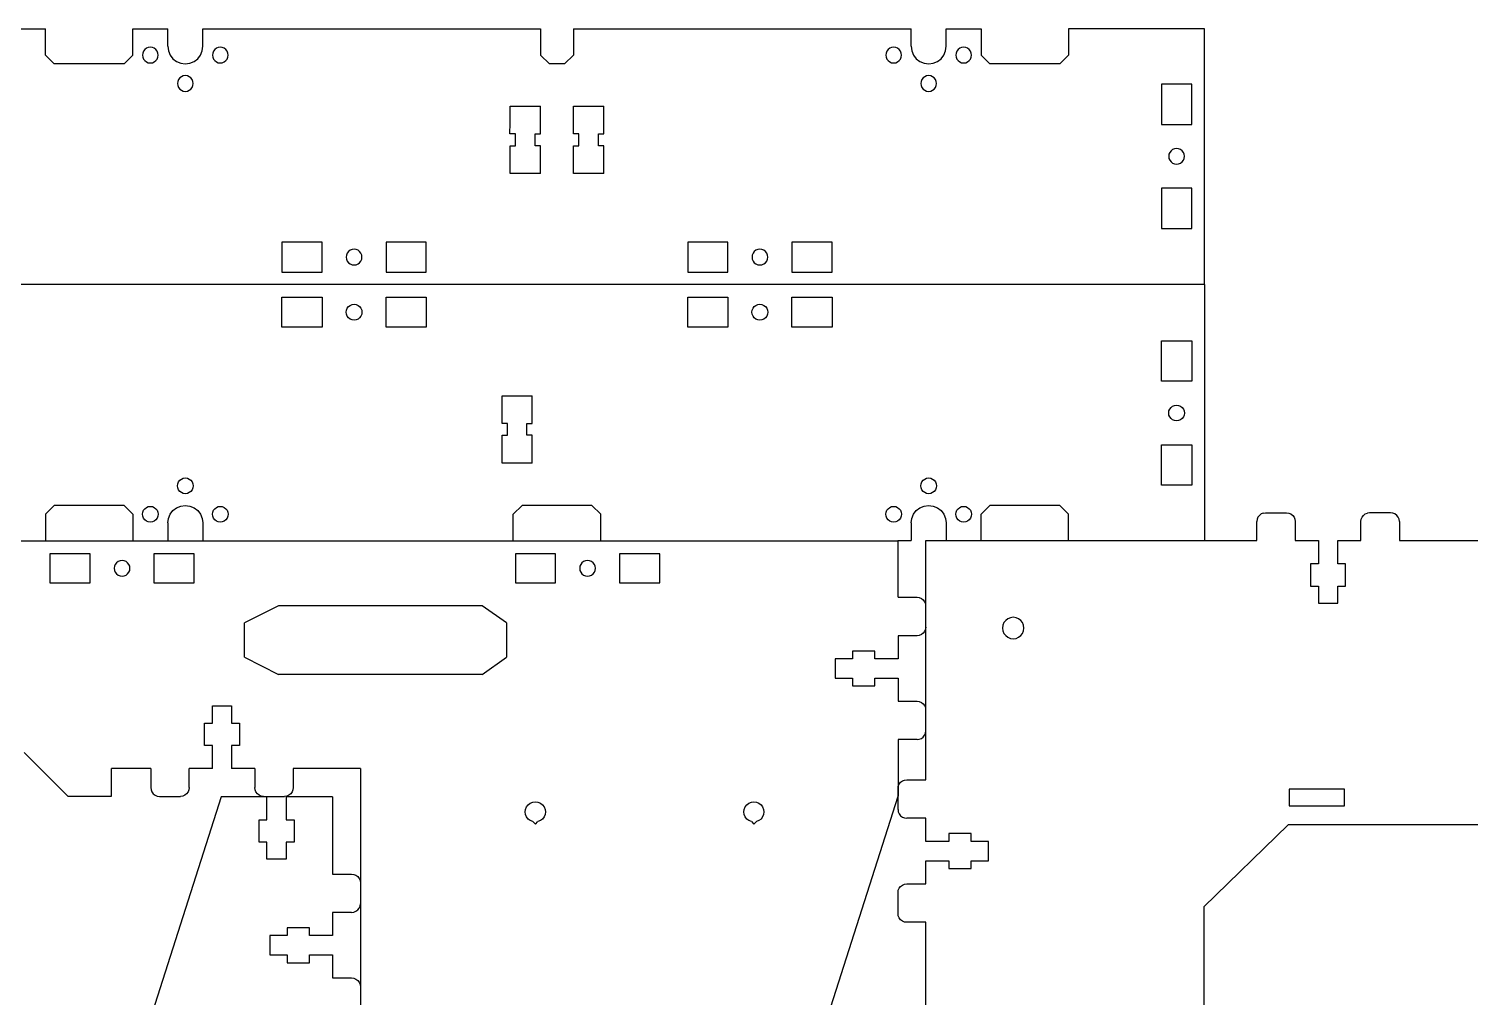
# Model space of a CAD drawing. Extents: x 0 to 941, y 0 to 539.
# Drawn here: x 396.7 to 726.3, y 317.5 to 538.9 of the extents above; entities that cross this region are included whole.
import ezdxf

# ---------------------------------------------------------------- set-up
doc = ezdxf.new("R2010")
doc.units = 0
doc.layers.add('Layer_1', color=7, linetype='CONTINUOUS')

msp = doc.modelspace()

# ---------------------------------------------------------------- linework, layer by layer
at = {"layer": 'Layer_1', "color": 5}
for points in [[(369.457619, 538.902211), (400.457416, 538.902211)], [(400.457416, 532.902223), (400.457416, 538.902211)], [(420.457404, 538.902211), (428.457416, 538.902211)], [(420.457404, 532.902223), (420.457404, 538.902211)], [(428.457416, 534.902219), (428.457416, 538.902211)], [(436.4574, 538.902211), (513.70738, 538.902211)], [(436.4574, 534.902219), (436.4574, 538.902211)], [(513.707324, 538.902211), (513.707324, 532.902223)], [(521.207323, 538.902211), (521.207323, 532.902223)], [(521.207323, 538.902211), (598.45733, 538.902211)], [(598.457387, 534.902219), (598.457387, 538.902211)], [(606.457371, 534.902219), (606.457371, 538.902211)], [(606.457371, 538.902211), (614.457383, 538.902211)], [(614.457383, 538.902211), (614.457383, 532.902223)], [(428.457416, 534.902219), (428.593702, 533.866944)], [(436.321115, 533.866944), (436.4574, 534.902219)], [(598.457387, 534.902219), (598.593672, 533.866944)], [(606.321086, 533.866944), (606.457371, 534.902219)], [(400.457416, 532.902223), (402.457412, 530.902227)], [(418.457408, 530.902227), (402.457412, 530.902227)], [(420.457404, 532.902223), (418.457408, 530.902227)], [(428.593702, 533.866944), (428.9933, 532.902223)], [(428.9933, 532.902223), (429.628977, 532.073788)], [(429.628977, 532.073788), (430.457412, 531.438111)], [(430.457412, 531.438111), (431.422133, 531.038513)], [(431.422133, 531.038513), (432.457408, 530.902227)], [(432.457408, 530.902227), (433.492684, 531.038513)], [(433.492684, 531.038513), (434.457404, 531.438111)], [(434.457404, 531.438111), (435.28584, 532.073788)], [(435.28584, 532.073788), (435.921517, 532.902223)], [(435.921517, 532.902223), (436.321115, 533.866944)], [(513.707324, 532.902223), (515.70732, 530.902227)], [(521.207323, 532.902223), (519.207327, 530.902227), (515.70732, 530.902227)], [(598.593672, 533.866944), (598.99327, 532.902223)], [(598.99327, 532.902223), (599.628948, 532.073788)], [(599.628948, 532.073788), (600.457383, 531.438111)], [(600.457383, 531.438111), (601.422103, 531.038513)], [(601.422103, 531.038513), (602.457379, 530.902227)], [(602.457379, 530.902227), (603.492655, 531.038513)], [(603.492655, 531.038513), (604.457375, 531.438111)], [(604.457375, 531.438111), (605.28581, 532.073788)], [(605.28581, 532.073788), (605.921487, 532.902223)], [(605.921487, 532.902223), (606.321086, 533.866944)], [(614.457383, 532.902223), (616.457379, 530.902227)], [(632.457375, 530.902227), (616.457379, 530.902227)], [(634.4574, 532.902223), (632.457375, 530.902227)], [(400.455553, 427.902179), (402.455549, 429.902175)], [(418.455546, 429.902175), (402.455549, 429.902175)], [(420.455542, 427.902179), (418.455546, 429.902175)], [(428.991494, 427.902179), (429.627171, 428.730615), (430.455606, 429.366264), (431.420326, 429.76589)], [(431.420326, 429.76589), (432.455602, 429.902175)], [(432.455602, 429.902175), (433.490878, 429.76589)], [(433.490878, 429.76589), (434.455598, 429.366264)], [(434.455598, 429.366264), (435.284033, 428.730615)], [(435.284033, 428.730615), (435.919711, 427.902179)], [(507.455565, 427.902179), (509.455561, 429.902175)], [(525.455557, 429.902175), (509.455561, 429.902175)], [(527.455553, 427.902179), (525.455557, 429.902175)], [(598.991464, 427.902179), (599.627142, 428.730615)], [(599.627142, 428.730615), (600.455577, 429.366264)], [(600.455577, 429.366264), (601.420297, 429.76589)], [(601.420297, 429.76589), (602.455544, 429.902175)], [(602.455544, 429.902175), (603.49082, 429.76589)], [(603.49082, 429.76589), (604.45554, 429.366264)], [(604.45554, 429.366264), (605.283976, 428.730615)], [(605.283976, 428.730615), (605.919653, 427.902179)], [(614.455549, 427.902179), (616.455545, 429.902175)], [(632.455569, 429.902175), (616.455545, 429.902175)], [(634.455565, 427.902179), (632.455569, 429.902175)], [(400.455553, 427.902179), (400.455553, 421.902163)], [(420.455542, 427.902179), (420.455542, 421.902163)], [(428.45561, 425.902183), (428.591895, 426.937459)], [(428.45561, 425.902183), (428.45561, 421.902163)], [(428.591895, 426.937459), (428.991494, 427.902179)], [(435.919711, 427.902179), (436.319309, 426.937459)], [(436.319309, 426.937459), (436.455594, 425.902183)], [(436.455594, 425.902183), (436.455594, 421.902163)], [(507.455565, 421.902163), (507.455565, 427.902179)], [(527.455553, 421.902163), (527.455553, 427.902179)], [(598.455581, 425.902183), (598.591866, 426.937459)], [(598.455581, 425.902183), (598.455581, 421.902163)], [(598.591866, 426.937459), (598.991464, 427.902179)], [(605.919653, 427.902179), (606.319251, 426.937459)], [(606.319251, 426.937459), (606.455536, 425.902183)], [(606.455536, 425.902183), (606.455536, 421.902163)], [(614.455549, 421.902163), (614.455549, 427.902179)], [(634.455565, 421.902163), (634.455565, 427.902179)], [(265.548505, 421.829576), (595.445906, 421.829576)], [(595.4222, 421.902163), (598.455581, 421.902163)], [(595.445906, 408.905435), (595.445906, 421.829576)], [(595.445906, 408.905435), (599.795882, 408.905435)], [(599.795882, 408.905435), (600.313506, 408.837447)], [(600.313506, 408.837447), (600.795852, 408.638029)], [(600.795852, 408.638029), (601.210098, 408.320868)], [(601.210098, 408.320868), (601.527936, 407.907469)], [(601.527936, 407.907469), (601.727722, 407.426082)], [(600.313506, 400.191062), (599.795882, 400.123074), (595.445906, 400.123074)], [(595.445906, 400.123074), (595.445906, 394.833637)], [(600.795852, 400.390452), (600.313506, 400.191062)], [(601.210098, 400.707641), (600.795852, 400.390452)], [(601.527936, 401.121069), (601.210098, 400.707641)], [(601.727722, 401.602455), (601.527936, 401.121069)], [(601.795822, 402.119035), (601.727722, 401.602455)], [(590.145942, 396.630038), (585.046018, 396.630038)], [(585.046018, 396.630038), (585.046018, 394.833637)], [(590.145942, 394.833637), (590.145942, 396.630038)], [(585.046018, 394.833637), (581.096007, 394.833637)], [(581.096007, 394.833637), (581.096007, 390.442457)], [(595.445906, 394.833637), (590.145942, 394.833637)], [(581.096007, 390.442457), (585.046018, 390.442457)], [(585.046018, 390.442457), (585.046018, 388.646028)], [(590.145942, 390.442457), (595.445906, 390.442457)], [(590.145942, 388.646028), (590.145942, 390.442457)], [(595.445906, 390.442457), (595.445906, 385.15302)], [(585.046018, 388.646028), (590.145942, 388.646028)], [(438.647106, 384.05526), (443.047064, 384.05526)], [(438.647106, 380.113152), (438.647106, 384.05526)], [(443.047064, 384.05526), (443.047064, 380.113152)], [(595.445906, 385.15302), (599.795882, 385.15302)], [(599.795882, 385.15302), (600.313506, 385.085033)], [(600.313506, 385.085033), (600.795852, 384.885643)], [(600.795852, 384.885643), (601.210098, 384.568453)], [(601.210098, 384.568453), (601.527936, 384.155054)], [(601.527936, 384.155054), (601.727722, 383.673667)], [(436.847149, 380.113152), (438.647106, 380.113152)], [(436.847149, 375.023358), (436.847149, 380.113152)], [(443.047064, 380.113152), (444.847049, 380.113152)], [(444.847049, 380.113152), (444.847049, 375.023358)], [(599.795882, 376.370659), (595.445906, 376.370659)], [(595.445906, 376.370659), (595.445906, 363.446546)], [(599.795882, 376.370659), (600.313506, 376.438674)], [(600.313506, 376.438674), (600.795852, 376.638064)], [(600.795852, 376.638064), (601.210098, 376.955255)], [(601.210098, 376.955255), (601.527936, 377.368654)], [(601.527936, 377.368654), (601.727722, 377.850068)], [(601.727722, 377.850068), (601.795822, 378.366648)], [(405.604105, 363.446546), (395.604182, 373.426545)], [(438.647106, 375.023358), (436.847149, 375.023358)], [(438.647106, 369.733949), (438.647106, 375.023358)], [(443.047064, 375.023358), (443.047064, 369.733949)], [(444.847049, 375.023358), (443.047064, 375.023358)], [(415.604057, 363.446546), (415.604057, 369.733949)], [(424.547228, 369.733949), (415.604057, 369.733949)], [(424.547228, 369.733949), (424.547228, 365.392637)], [(433.34717, 365.392637), (433.34717, 369.733949)], [(438.647106, 369.733949), (433.34717, 369.733949)], [(448.347056, 369.733949), (443.047064, 369.733949)], [(448.347056, 369.733949), (448.347056, 365.392637)], [(472.546849, 369.733949), (457.146999, 369.733949), (457.146999, 365.392637), (457.078814, 364.87603)], [(472.546849, 369.733949), (472.546849, 253.466833)], [(440.630338, 363.313664), (343.2394, 58.524133)], [(405.604105, 363.446546), (415.604057, 363.446546)], [(424.547228, 365.392637), (424.615412, 364.87603)], [(424.615412, 364.87603), (424.815169, 364.394643)], [(424.815169, 364.394643), (425.133008, 363.981244)], [(425.133008, 363.981244), (425.547226, 363.664055)], [(425.547226, 363.664055), (426.029572, 363.464665)], [(426.029572, 363.464665), (426.547195, 363.396649), (431.347174, 363.396649)], [(431.864826, 363.464665), (431.347174, 363.396649)], [(432.347172, 363.664055), (431.864826, 363.464665)], [(432.76139, 363.981244), (432.347172, 363.664055)], [(433.079229, 364.394643), (432.76139, 363.981244)], [(433.279014, 364.87603), (433.079229, 364.394643)], [(433.34717, 365.392637), (433.279014, 364.87603)], [(451.138572, 363.313664), (440.630338, 363.313664)], [(448.415184, 364.87603), (448.347056, 365.392637)], [(448.614998, 364.394643), (448.415184, 364.87603)], [(448.932836, 363.981244), (448.614998, 364.394643)], [(449.347054, 363.664055), (448.932836, 363.981244)], [(449.829372, 363.464665), (449.347054, 363.664055)], [(450.347024, 363.396649), (449.829372, 363.464665)], [(450.347024, 363.396649), (455.146974, 363.396649)], [(451.138572, 358.024278), (451.138572, 363.313664)], [(455.664626, 363.464665), (455.146974, 363.396649)], [(466.138458, 363.313664), (455.53853, 363.313664)], [(455.53853, 363.313664), (455.53853, 358.024278)], [(456.147001, 363.664055), (455.664626, 363.464665)], [(456.561162, 363.981244), (456.147001, 363.664055)], [(456.879029, 364.394643), (456.561162, 363.981244)], [(457.078814, 364.87603), (456.879029, 364.394643)], [(466.138458, 363.313664), (466.138458, 345.616466)], [(498.054969, 58.657031), (595.445906, 363.446546)], [(449.338587, 358.024278), (451.138572, 358.024278)], [(449.338587, 352.934451), (449.338587, 358.024278)], [(455.53853, 358.024278), (457.338515, 358.024278)], [(457.338515, 358.024278), (457.338515, 352.934451)], [(451.138572, 352.934451), (449.338587, 352.934451)], [(451.138572, 348.992371), (451.138572, 352.934451)], [(457.338515, 352.934451), (455.53853, 352.934451)], [(455.53853, 352.934451), (455.53853, 348.992371)], [(455.53853, 348.992371), (451.138572, 348.992371)], [(466.138458, 345.616466), (470.488405, 345.616466)], [(470.488405, 345.616466), (471.006029, 345.548461)], [(471.006029, 345.548461), (471.488403, 345.349057)], [(471.488403, 345.349057), (471.902621, 345.031865)], [(471.902621, 345.031865), (472.220459, 344.618469)], [(472.220459, 344.618469), (472.420216, 344.137065)], [(472.420216, 344.137065), (472.488401, 343.620471)], [(470.488405, 336.83408), (466.138458, 336.83408)], [(466.138458, 336.83408), (466.138458, 331.544671)], [(470.488405, 336.83408), (471.006029, 336.902084)], [(471.006029, 336.902084), (471.488403, 337.101488)], [(471.488403, 337.101488), (471.902621, 337.418678)], [(471.902621, 337.418678), (472.220459, 337.832077)], [(472.220459, 337.832077), (472.420216, 338.313452)], [(472.420216, 338.313452), (472.488401, 338.830074)], [(460.838465, 333.341052), (455.73854, 333.341052)], [(455.73854, 333.341052), (455.73854, 331.544671)], [(460.838465, 331.544671), (460.838465, 333.341052)], [(451.788586, 331.544671), (451.788586, 327.153462)], [(455.73854, 331.544671), (451.788586, 331.544671)], [(466.138458, 331.544671), (460.838465, 331.544671)], [(451.788586, 327.153462), (455.73854, 327.153462)], [(455.73854, 327.153462), (455.73854, 325.357056)], [(460.838465, 325.357056), (460.838465, 327.153462)], [(460.838465, 327.153462), (466.138458, 327.153462)], [(466.138458, 327.153462), (466.138458, 321.864054)], [(455.73854, 325.357056), (460.838465, 325.357056)], [(466.138458, 321.864054), (470.488405, 321.864054)], [(470.488405, 321.864054), (471.006029, 321.796049)], [(471.006029, 321.796049), (471.488403, 321.596645)], [(471.488403, 321.596645), (471.902621, 321.27943)], [(471.902621, 321.27943), (472.220459, 320.866056)], [(472.220459, 320.866056), (472.420216, 320.384656)], [(472.420216, 320.384656), (472.488401, 319.86806)]]:
    msp.add_lwpolyline(points, dxfattribs=at)
at = {"layer": 'Layer_1', "color": 7}
for points in [[(665.507517, 480.402484), (665.507517, 538.902465), (634.4574, 538.902211), (634.4574, 532.902223)], [(423.18463, 534.175017), (422.89857, 533.80223)], [(423.557418, 534.461078), (423.18463, 534.175017)], [(423.991532, 534.640882), (423.557418, 534.461078)], [(424.457396, 534.702237), (423.991532, 534.640882)], [(424.923289, 534.640882), (424.457396, 534.702237)], [(425.357403, 534.461078), (424.923289, 534.640882)], [(425.73019, 534.175017), (425.357403, 534.461078)], [(426.016251, 533.80223), (425.73019, 534.175017)], [(439.183498, 534.175017), (438.897437, 533.80223)], [(439.556285, 534.461078), (439.183498, 534.175017)], [(439.990399, 534.640882), (439.556285, 534.461078)], [(440.456292, 534.702237), (439.990399, 534.640882)], [(440.922156, 534.640882), (440.456292, 534.702237)], [(441.356298, 534.461078), (440.922156, 534.640882)], [(441.729086, 534.175017), (441.356298, 534.461078)], [(442.015146, 533.80223), (441.729086, 534.175017)], [(593.184601, 534.175017), (592.89854, 533.80223)], [(593.557388, 534.461078), (593.184601, 534.175017)], [(593.991502, 534.640882), (593.557388, 534.461078)], [(594.457338, 534.702237), (593.991446, 534.640882)], [(594.923259, 534.640882), (594.457395, 534.702237)], [(595.357317, 534.461078), (594.923203, 534.640882)], [(595.730104, 534.175017), (595.357317, 534.461078)], [(596.016221, 533.80223), (595.730161, 534.175017)], [(609.183468, 534.175017), (608.897408, 533.80223)], [(609.556256, 534.461078), (609.183468, 534.175017)], [(609.990398, 534.640882), (609.556256, 534.461078)], [(610.456262, 534.702237), (609.990398, 534.640882)], [(610.922126, 534.640882), (610.456262, 534.702237)], [(611.356269, 534.461078), (610.922126, 534.640882)], [(611.729056, 534.175017), (611.356269, 534.461078)], [(612.015117, 533.80223), (611.729056, 534.175017)], [(422.718738, 533.368088), (422.657411, 532.902223)], [(422.657411, 532.902223), (422.718738, 532.436359)], [(422.89857, 533.80223), (422.718738, 533.368088)], [(422.718738, 532.436359), (422.89857, 532.002217)], [(422.89857, 532.002217), (423.18463, 531.629429)], [(423.18463, 531.629429), (423.557418, 531.343369)], [(423.557418, 531.343369), (423.991532, 531.163565)], [(423.991532, 531.163565), (424.457396, 531.102238)], [(424.457396, 531.102238), (424.923289, 531.163565)], [(424.923289, 531.163565), (425.357403, 531.343369)], [(425.357403, 531.343369), (425.73019, 531.629429)], [(425.73019, 531.629429), (426.016251, 532.002217)], [(426.196083, 533.368088), (426.016251, 533.80223)], [(426.016251, 532.002217), (426.196083, 532.436359)], [(426.25741, 532.902223), (426.196083, 533.368088)], [(426.196083, 532.436359), (426.25741, 532.902223)], [(438.717634, 533.368088), (438.656278, 532.902223)], [(438.656278, 532.902223), (438.717634, 532.436359), (438.897437, 532.002217)], [(438.897437, 533.80223), (438.717634, 533.368088)], [(438.897437, 532.002217), (439.183498, 531.629429)], [(439.183498, 531.629429), (439.556285, 531.343369)], [(439.556285, 531.343369), (439.990399, 531.163565)], [(439.990399, 531.163565), (440.456292, 531.102238)], [(440.456292, 531.102238), (440.922156, 531.163565)], [(440.922156, 531.163565), (441.356298, 531.343369), (441.729086, 531.629429)], [(441.729086, 531.629429), (442.015146, 532.002217)], [(442.19495, 533.368088), (442.015146, 533.80223)], [(442.015146, 532.002217), (442.19495, 532.436359)], [(442.256277, 532.902223), (442.19495, 533.368088)], [(442.19495, 532.436359), (442.256277, 532.902223)], [(592.718708, 533.368088), (592.657382, 532.902223), (592.718708, 532.436359)], [(592.89854, 533.80223), (592.718708, 533.368088)], [(592.718708, 532.436359), (592.89854, 532.002217)], [(592.89854, 532.002217), (593.184601, 531.629429)], [(593.184601, 531.629429), (593.557388, 531.343369)], [(593.557388, 531.343369), (593.991502, 531.163565)], [(593.991446, 531.163565), (594.457338, 531.102238)], [(594.457338, 531.102238), (594.923203, 531.163565)], [(594.923259, 531.163565), (595.357373, 531.343369)], [(595.357373, 531.343369), (595.730161, 531.629429)], [(595.730161, 531.629429), (596.016221, 532.002217)], [(596.195997, 533.368088), (596.016165, 533.80223)], [(596.016165, 532.002217), (596.195997, 532.436359)], [(596.25738, 532.902223), (596.196053, 533.368088)], [(596.196053, 532.436359), (596.25738, 532.902223)], [(608.717604, 533.368088), (608.656249, 532.902223)], [(608.656249, 532.902223), (608.717604, 532.436359)], [(608.897408, 533.80223), (608.717604, 533.368088)], [(608.717604, 532.436359), (608.897408, 532.002217)], [(608.897408, 532.002217), (609.183468, 531.629429)], [(609.183468, 531.629429), (609.556256, 531.343369)], [(609.556256, 531.343369), (609.990398, 531.163565)], [(609.990398, 531.163565), (610.456262, 531.102238)], [(610.456262, 531.102238), (610.922126, 531.163565)], [(610.922126, 531.163565), (611.356269, 531.343369)], [(611.356269, 531.343369), (611.729056, 531.629429)], [(611.729056, 531.629429), (612.015117, 532.002217)], [(612.19492, 533.368088), (612.015117, 533.80223)], [(612.015117, 532.002217), (612.19492, 532.436359)], [(612.256247, 532.902223), (612.19492, 533.368088)], [(612.19492, 532.436359), (612.256247, 532.902223)], [(431.184614, 527.675016), (430.898554, 527.302229)], [(431.557402, 527.961077), (431.184614, 527.675016)], [(431.991544, 528.140881), (431.557402, 527.961077)], [(432.457408, 528.202236), (431.991544, 528.140881)], [(432.923273, 528.140881), (432.457408, 528.202236)], [(433.357415, 527.961077), (432.923273, 528.140881)], [(433.730202, 527.675016), (433.357415, 527.961077)], [(434.016263, 527.302229), (433.730202, 527.675016)], [(601.184585, 527.675016), (600.898524, 527.302229)], [(601.557372, 527.961077), (601.184585, 527.675016)], [(601.991515, 528.140881), (601.557372, 527.961077)], [(602.457379, 528.202236), (601.991515, 528.140881)], [(602.923243, 528.140881), (602.457379, 528.202236)], [(603.357386, 527.961077), (602.923243, 528.140881)], [(603.730173, 527.675016), (603.357386, 527.961077)], [(604.016233, 527.302229), (603.730173, 527.675016)], [(430.71875, 526.868115), (430.657395, 526.402222)], [(430.657395, 526.402222), (430.71875, 525.936358)], [(430.898554, 527.302229), (430.71875, 526.868115)], [(430.71875, 525.936358), (430.898554, 525.502216)], [(430.898554, 525.502216), (431.184614, 525.129428)], [(431.184614, 525.129428), (431.557402, 524.843396)], [(431.557402, 524.843396), (431.991544, 524.663564)], [(431.991544, 524.663564), (432.457408, 524.602237)], [(432.457408, 524.602237), (432.923273, 524.663564)], [(432.923273, 524.663564), (433.357415, 524.843396)], [(433.357415, 524.843396), (433.730202, 525.129428)], [(433.730202, 525.129428), (434.016263, 525.502216)], [(434.196067, 526.868115), (434.016263, 527.302229)], [(434.016263, 525.502216), (434.196067, 525.936358)], [(434.257394, 526.402222), (434.196067, 526.868115)], [(434.196067, 525.936358), (434.257394, 526.402222)], [(600.718721, 526.868115), (600.657394, 526.402222)], [(600.657394, 526.402222), (600.718721, 525.936358)], [(600.898524, 527.302229), (600.718721, 526.868115)], [(600.718721, 525.936358), (600.898524, 525.502216)], [(600.898524, 525.502216), (601.184585, 525.129428)], [(601.184585, 525.129428), (601.557372, 524.843396)], [(601.557372, 524.843396), (601.991515, 524.663564)], [(601.991515, 524.663564), (602.457379, 524.602237)], [(602.457379, 524.602237), (602.923243, 524.663564)], [(602.923243, 524.663564), (603.357386, 524.843396)], [(603.357386, 524.843396), (603.730173, 525.129428)], [(603.730173, 525.129428), (604.016233, 525.502216)], [(604.196037, 526.868115), (604.016233, 527.302229)], [(604.016233, 525.502216), (604.196037, 525.936358)], [(604.196037, 525.936358), (604.257392, 526.402222), (604.196037, 526.868115)], [(662.607401, 526.252221), (655.707378, 526.252221), (655.707378, 517.052228)], [(662.607401, 517.052228), (662.607401, 526.252221)], [(506.714308, 505.821356), (506.714308, 507.744178), (506.714308, 509.667006), (506.711486, 512.154699), (507.93983, 512.155828), (507.93983, 514.869146), (506.709285, 514.870557), (506.713236, 517.358485), (506.713236, 519.28131), (506.713236, 521.204132)], [(506.711345, 521.199154), (513.709553, 521.199154)], [(513.710315, 505.821034), (513.710315, 507.743859), (513.710315, 509.666684), (513.713137, 512.154377), (512.484793, 512.155506), (512.484793, 514.868827), (513.715339, 514.870238), (513.711388, 517.358166), (513.711388, 519.280991), (513.711388, 521.203813)], [(521.206363, 505.820405), (521.206363, 507.743227), (521.206363, 509.666058), (521.203541, 512.153748), (522.431885, 512.154877), (522.431885, 514.868198), (521.20134, 514.869609), (521.205291, 517.357536), (521.205291, 519.280361), (521.205291, 521.203184)], [(521.20769, 521.199154), (528.205926, 521.199154)], [(528.20237, 505.820083), (528.20237, 507.742908), (528.20237, 509.665733), (528.205192, 512.153426), (526.976848, 512.154555), (526.976848, 514.867873), (528.207393, 514.869285), (528.203442, 517.357212), (528.203442, 519.280034), (528.203442, 521.202856)], [(655.707378, 517.052228), (662.607401, 517.052228)], [(657.883368, 511.026248), (657.597054, 510.653093)], [(658.256522, 511.312562), (657.883368, 511.026248)], [(658.69106, 511.492563), (658.256522, 511.312562)], [(659.157376, 511.553947), (658.69106, 511.492563)], [(659.62372, 511.492563), (659.157376, 511.553947)], [(660.058257, 511.312562), (659.62372, 511.492563)], [(660.431411, 511.026248), (660.058257, 511.312562)], [(660.717726, 510.653093), (660.431411, 511.026248)], [(657.417052, 510.218556), (657.355669, 509.75224)], [(657.355669, 509.75224), (657.417052, 509.285924)], [(657.597054, 510.653093), (657.417052, 510.218556)], [(657.417052, 509.285924), (657.597054, 508.851359)], [(657.597054, 508.851359), (657.883368, 508.478233)], [(657.883368, 508.478233), (658.256522, 508.19189)], [(658.256522, 508.19189), (658.69106, 508.011889)], [(658.69106, 508.011889), (659.157376, 507.950505)], [(659.157376, 507.950505), (659.62372, 508.011889)], [(659.62372, 508.011889), (660.058257, 508.19189)], [(660.058257, 508.19189), (660.431411, 508.478233)], [(660.431411, 508.478233), (660.717726, 508.851359)], [(660.897727, 510.218556), (660.717726, 510.653093)], [(660.717726, 508.851359), (660.897727, 509.285924)], [(660.95911, 509.75224), (660.897727, 510.218556)], [(660.897727, 509.285924), (660.95911, 509.75224)], [(513.705658, 505.80223), (506.720912, 505.80223)], [(528.205926, 505.822781), (521.20769, 505.822781)], [(655.707378, 502.452224), (655.707378, 493.252231)], [(662.607401, 502.452224), (655.707378, 502.452224)], [(662.607401, 493.252231), (662.607401, 502.452224)], [(655.707378, 493.252231), (662.607401, 493.252231)], [(454.557356, 490.152245), (454.557356, 483.252251)], [(463.757405, 490.152245), (454.557412, 490.152245)], [(463.757405, 483.252251), (463.757405, 490.152245)], [(469.783386, 487.976256), (469.497071, 487.603101)], [(470.15654, 488.26257), (469.783386, 487.976256)], [(470.591078, 488.442571), (470.15654, 488.26257)], [(471.057393, 488.503955), (470.591078, 488.442571)], [(471.523709, 488.442571), (471.057393, 488.503955)], [(471.958247, 488.26257), (471.523709, 488.442571)], [(472.331401, 487.976256), (471.958247, 488.26257)], [(472.617744, 487.603101), (472.331401, 487.976256)], [(478.35741, 490.152245), (478.35741, 483.252251)], [(487.557403, 490.152245), (478.35741, 490.152245)], [(487.557403, 483.252251), (487.557403, 490.152245)], [(556.557378, 490.152245), (547.357356, 490.152245), (547.3573, 483.252251)], [(556.557378, 483.252251), (556.557378, 490.152245)], [(562.583358, 487.976256), (562.297016, 487.603101)], [(562.956484, 488.26257), (562.583358, 487.976256)], [(563.39105, 488.442571), (562.956484, 488.26257)], [(563.857366, 488.503955), (563.39105, 488.442571)], [(564.323682, 488.442571), (563.857366, 488.503955)], [(564.758219, 488.26257), (564.323682, 488.442571)], [(565.131373, 487.976256), (564.758219, 488.26257)], [(565.417688, 487.603101), (565.131373, 487.976256)], [(580.357347, 490.152245), (571.157354, 490.152245)], [(571.157354, 490.152245), (571.157354, 483.252251), (580.357347, 483.252251)], [(580.357347, 483.252251), (580.357347, 490.152245)], [(469.31707, 487.168564), (469.255658, 486.702248)], [(469.255658, 486.702248), (469.31707, 486.235932)], [(469.497071, 487.603101), (469.31707, 487.168564)], [(469.31707, 486.235932), (469.497071, 485.801367)], [(469.497071, 485.801367), (469.783386, 485.428241)], [(469.783386, 485.428241), (470.15654, 485.141898)], [(470.15654, 485.141898), (470.591078, 484.961897)], [(470.591078, 484.961897), (471.057393, 484.900513)], [(471.057393, 484.900513), (471.523709, 484.961897)], [(471.523709, 484.961897), (471.958247, 485.141898)], [(471.958247, 485.141898), (472.331401, 485.428241)], [(472.331401, 485.428241), (472.617744, 485.801367)], [(472.859128, 486.702248), (472.797717, 487.168564), (472.617744, 487.603101)], [(472.617744, 485.801367), (472.797717, 486.235932)], [(472.797717, 486.235932), (472.859128, 486.702248)], [(562.117014, 487.168564), (562.055631, 486.702248)], [(562.055631, 486.702248), (562.117014, 486.235932)], [(562.297016, 487.603101), (562.117014, 487.168564)], [(562.117014, 486.235932), (562.297016, 485.801367)], [(562.297016, 485.801367), (562.583358, 485.428241)], [(562.583358, 485.428241), (562.956484, 485.141898)], [(562.956484, 485.141898), (563.39105, 484.961897)], [(563.39105, 484.961897), (563.857366, 484.900513)], [(563.857366, 484.900513), (564.323682, 484.961897)], [(564.323682, 484.961897), (564.758219, 485.141898)], [(564.758219, 485.141898), (565.131373, 485.428241)], [(565.131373, 485.428241), (565.417688, 485.801367)], [(565.597689, 487.168564), (565.417688, 487.603101)], [(565.417688, 485.801367), (565.597689, 486.235932)], [(565.659072, 486.702248), (565.597689, 487.168564)], [(565.597689, 486.235932), (565.659072, 486.702248)], [(454.557412, 483.252251), (463.757405, 483.252251)], [(478.35741, 483.252251), (487.557403, 483.252251)], [(547.357356, 483.252251), (556.557378, 483.252251)], [(665.457394, 480.40223), (369.457619, 480.40223)], [(665.505626, 480.402399), (665.505626, 421.902417)], [(454.555606, 470.652157), (454.555606, 477.552152)], [(454.555606, 477.552152), (463.755599, 477.552152)], [(463.755599, 477.552152), (463.755599, 470.652157)], [(469.315264, 474.568471), (469.495237, 475.003008)], [(469.495237, 475.003008), (469.78158, 475.376162)], [(469.78158, 475.376162), (470.154734, 475.662505)], [(470.154734, 475.662505), (470.589271, 475.842506)], [(470.589271, 475.842506), (471.055587, 475.90389)], [(471.055587, 475.90389), (471.521903, 475.842506)], [(471.521903, 475.842506), (471.95644, 475.662505)], [(471.95644, 475.662505), (472.329595, 475.376162)], [(472.329595, 475.376162), (472.615937, 475.003008)], [(472.615937, 475.003008), (472.79591, 474.568471)], [(478.355575, 470.652157), (478.355575, 477.552152)], [(478.355575, 477.552152), (487.555596, 477.552152)], [(487.555596, 477.552152), (487.555596, 470.652157)], [(547.35555, 470.652157), (547.35555, 477.552152)], [(547.35555, 477.552152), (556.555543, 477.552152)], [(556.555543, 477.552152), (556.555543, 470.652157)], [(562.115208, 474.568471), (562.295209, 475.003008)], [(562.295209, 475.003008), (562.581552, 475.376162)], [(562.581552, 475.376162), (562.954678, 475.662505)], [(562.954678, 475.662505), (563.389244, 475.842506)], [(563.389244, 475.842506), (563.85556, 475.90389)], [(563.85556, 475.90389), (564.321875, 475.842506)], [(564.321875, 475.842506), (564.756413, 475.662505)], [(564.756413, 475.662505), (565.129567, 475.376162)], [(565.129567, 475.376162), (565.415882, 475.003008)], [(565.415882, 475.003008), (565.595883, 474.568471)], [(571.155548, 477.552152), (580.355541, 477.552152)], [(571.155548, 470.652157), (571.155548, 477.552152)], [(580.355541, 477.552152), (580.355541, 470.652157)], [(469.253852, 474.102155), (469.315264, 474.568471)], [(469.315264, 473.635839), (469.253852, 474.102155)], [(469.495237, 473.201301), (469.315264, 473.635839)], [(469.78158, 472.828147), (469.495237, 473.201301)], [(470.154734, 472.541833), (469.78158, 472.828147)], [(470.589271, 472.361831), (470.154734, 472.541833)], [(471.055587, 472.300448), (470.589271, 472.361831)], [(471.521903, 472.361831), (471.055587, 472.300448)], [(471.95644, 472.541833), (471.521903, 472.361831)], [(472.329595, 472.828147), (471.95644, 472.541833)], [(472.615937, 473.201301), (472.329595, 472.828147)], [(472.79591, 473.635839), (472.615937, 473.201301)], [(472.79591, 474.568471), (472.857322, 474.102155)], [(472.857322, 474.102155), (472.79591, 473.635839)], [(562.053825, 474.102155), (562.115208, 474.568471)], [(562.115208, 473.635839), (562.053825, 474.102155)], [(562.295209, 473.201301), (562.115208, 473.635839)], [(562.581552, 472.828147), (562.295209, 473.201301)], [(562.954678, 472.541833), (562.581552, 472.828147)], [(563.389244, 472.361831), (562.954678, 472.541833)], [(563.85556, 472.300448), (563.389244, 472.361831)], [(564.321875, 472.361831), (563.85556, 472.300448)], [(564.756413, 472.541833), (564.321875, 472.361831)], [(565.129567, 472.828147), (564.756413, 472.541833)], [(565.415882, 473.201301), (565.129567, 472.828147)], [(565.595883, 473.635839), (565.415882, 473.201301)], [(565.595883, 474.568471), (565.657266, 474.102155)], [(565.657266, 474.102155), (565.595883, 473.635839)], [(463.755599, 470.652157), (454.555606, 470.652157)], [(487.555596, 470.652157), (478.355575, 470.652157)], [(556.555543, 470.652157), (547.35555, 470.652157)], [(580.355541, 470.652157), (571.155548, 470.652157)], [(655.705544, 467.552172), (662.605538, 467.552172)], [(655.705544, 458.352151), (655.705544, 467.552172)], [(662.605538, 467.552172), (662.605538, 458.352151)], [(662.605538, 458.352151), (655.705544, 458.352151)], [(504.916892, 439.616896), (504.916892, 441.541895), (504.916892, 443.466896), (504.914069, 445.957403), (506.142724, 445.958531), (506.142724, 448.67492), (504.911868, 448.676331), (504.915819, 451.167072), (504.915819, 453.092071), (504.915819, 455.017069)], [(504.916892, 455.016888), (511.816886, 455.016888)], [(511.800009, 439.612164), (511.800009, 441.537162), (511.800009, 443.462163), (511.802832, 445.95267), (510.574177, 445.953799), (510.574177, 448.670187), (511.805033, 448.671599), (511.801082, 451.162339), (511.801082, 453.087338), (511.801082, 455.012336)], [(657.415218, 451.518479), (657.595219, 451.953016)], [(657.595219, 451.953016), (657.881534, 452.32617)], [(657.881534, 452.32617), (658.254688, 452.612513)], [(658.254688, 452.612513), (658.689225, 452.792486)], [(658.689225, 452.792486), (659.155541, 452.853898)], [(659.155541, 452.853898), (659.621885, 452.792486)], [(659.621885, 452.792486), (660.056423, 452.612513)], [(660.056423, 452.612513), (660.429577, 452.32617)], [(660.429577, 452.32617), (660.715891, 451.953016)], [(660.715891, 451.953016), (660.895893, 451.518479)], [(657.353834, 451.052163), (657.415218, 451.518479)], [(657.415218, 450.585847), (657.353834, 451.052163)], [(657.595219, 450.151309), (657.415218, 450.585847)], [(657.881534, 449.778155), (657.595219, 450.151309)], [(658.254688, 449.491841), (657.881534, 449.778155)], [(658.689225, 449.311839), (658.254688, 449.491841)], [(659.155541, 449.250428), (658.689225, 449.311839)], [(659.621885, 449.311839), (659.155541, 449.250428)], [(660.056423, 449.491841), (659.621885, 449.311839)], [(660.429577, 449.778155), (660.056423, 449.491841)], [(660.715891, 450.151309), (660.429577, 449.778155)], [(660.895893, 450.585847), (660.715891, 450.151309)], [(660.895893, 451.518479), (660.957276, 451.052163)], [(660.957276, 451.052163), (660.895893, 450.585847)], [(655.705544, 443.752175), (662.605538, 443.752175)], [(655.705544, 434.552182), (655.705544, 443.752175)], [(662.605538, 443.752175), (662.605538, 434.552182)], [(511.816886, 439.616896), (508.366889, 439.616896), (504.916892, 439.616896)], [(430.716944, 434.868045), (430.896748, 435.302159)], [(430.896748, 435.302159), (431.182808, 435.674975)], [(431.182808, 435.674975), (431.555596, 435.961007)], [(431.555596, 435.961007), (431.98971, 436.140839)], [(431.98971, 436.140839), (432.455602, 436.202166)], [(432.455602, 436.202166), (432.921466, 436.140839)], [(432.921466, 436.140839), (433.355609, 435.961007)], [(433.355609, 435.961007), (433.728396, 435.674975)], [(433.728396, 435.674975), (434.014428, 435.302159)], [(434.014428, 435.302159), (434.19426, 434.868045)], [(600.716914, 434.868045), (600.896718, 435.302159)], [(600.896718, 435.302159), (601.182779, 435.674975)], [(601.182779, 435.674975), (601.555566, 435.961007)], [(601.555566, 435.961007), (601.98968, 436.140839)], [(601.98968, 436.140839), (602.455544, 436.202166)], [(602.455544, 436.202166), (602.921409, 436.140839)], [(602.921409, 436.140839), (603.355551, 435.961007)], [(603.355551, 435.961007), (603.728338, 435.674975)], [(603.728338, 435.674975), (604.014399, 435.302159)], [(604.014399, 435.302159), (604.194203, 434.868045)], [(430.655589, 434.402181), (430.716944, 434.868045)], [(430.716944, 433.936288), (430.655589, 434.402181)], [(430.896748, 433.502174), (430.716944, 433.936288)], [(431.182808, 433.129387), (430.896748, 433.502174)], [(431.555596, 432.843326), (431.182808, 433.129387)], [(431.98971, 432.663494), (431.555596, 432.843326)], [(432.455602, 432.602167), (431.98971, 432.663494)], [(432.921466, 432.663494), (432.455602, 432.602167)], [(433.355609, 432.843326), (432.921466, 432.663494)], [(433.728396, 433.129387), (433.355609, 432.843326)], [(434.014428, 433.502174), (433.728396, 433.129387)], [(434.19426, 433.936288), (434.014428, 433.502174)], [(434.19426, 434.868045), (434.255587, 434.402181)], [(434.255587, 434.402181), (434.19426, 433.936288)], [(600.655559, 434.402181), (600.716914, 434.868045)], [(600.716914, 433.936288), (600.655559, 434.402181)], [(600.896718, 433.502174), (600.716914, 433.936288)], [(601.182779, 433.129387), (600.896718, 433.502174)], [(601.555566, 432.843326), (601.182779, 433.129387)], [(601.98968, 432.663494), (601.555566, 432.843326)], [(602.455544, 432.602167), (601.98968, 432.663494)], [(602.921409, 432.663494), (602.455544, 432.602167)], [(603.355551, 432.843326), (602.921409, 432.663494)], [(603.728338, 433.129387), (603.355551, 432.843326)], [(604.014399, 433.502174), (603.728338, 433.129387)], [(604.194203, 433.936288), (604.014399, 433.502174)], [(604.194203, 434.868045), (604.25553, 434.402181)], [(604.25553, 434.402181), (604.194203, 433.936288)], [(662.605538, 434.552182), (655.705544, 434.552182)], [(422.716932, 428.368044), (422.896764, 428.802186)], [(422.896764, 428.802186), (423.182796, 429.174973)], [(423.182796, 429.174973), (423.555612, 429.461006)], [(423.555612, 429.461006), (423.989726, 429.640838), (424.45559, 429.702165)], [(424.45559, 429.702165), (424.921482, 429.640838), (425.355597, 429.461006)], [(425.355597, 429.461006), (425.728384, 429.174973)], [(425.728384, 429.174973), (426.014444, 428.802186)], [(426.014444, 428.802186), (426.194276, 428.368044)], [(438.715799, 428.368044), (438.895631, 428.802186)], [(438.895631, 428.802186), (439.181692, 429.174973)], [(439.181692, 429.174973), (439.554479, 429.461006)], [(439.554479, 429.461006), (439.988593, 429.640838)], [(439.988593, 429.640838), (440.454486, 429.702165)], [(440.454486, 429.702165), (440.92035, 429.640838)], [(440.92035, 429.640838), (441.354464, 429.461006)], [(441.354464, 429.461006), (441.72728, 429.174973)], [(441.72728, 429.174973), (442.013312, 428.802186)], [(442.013312, 428.802186), (442.193144, 428.368044)], [(592.716902, 428.368044), (592.896734, 428.802186)], [(592.896734, 428.802186), (593.182795, 429.174973)], [(593.182795, 429.174973), (593.555582, 429.461006)], [(593.555582, 429.461006), (593.989696, 429.640838)], [(593.989696, 429.640838), (594.45556, 429.702165)], [(594.45556, 429.702165), (594.921453, 429.640838)], [(594.921453, 429.640838), (595.355567, 429.461006)], [(595.355567, 429.461006), (595.728354, 429.174973)], [(595.728354, 429.174973), (596.014415, 428.802186)], [(596.014415, 428.802186), (596.194247, 428.368044)], [(608.71577, 428.368044), (608.895573, 428.802186)], [(608.895573, 428.802186), (609.181634, 429.174973)], [(609.181634, 429.174973), (609.554421, 429.461006)], [(609.554421, 429.461006), (609.988564, 429.640838)], [(609.988564, 429.640838), (610.454428, 429.702165)], [(610.454428, 429.702165), (610.920292, 429.640838)], [(610.920292, 429.640838), (611.354434, 429.461006)], [(611.354434, 429.461006), (611.727222, 429.174973)], [(611.727222, 429.174973), (612.013282, 428.802186)], [(612.013282, 428.802186), (612.193086, 428.368044)], [(422.655605, 427.902179), (422.716932, 428.368044)], [(422.716932, 427.436287), (422.655605, 427.902179)], [(422.896764, 427.002173), (422.716932, 427.436287)], [(423.182796, 426.629385), (422.896764, 427.002173)], [(423.555612, 426.343325), (423.182796, 426.629385)], [(423.989726, 426.163521), (423.555612, 426.343325)], [(424.45559, 426.102166), (423.989726, 426.163521)], [(424.921482, 426.163521), (424.45559, 426.102166)], [(425.355597, 426.343325), (424.921482, 426.163521)], [(425.728384, 426.629385), (425.355597, 426.343325)], [(426.014444, 427.002173), (425.728384, 426.629385)], [(426.194276, 427.436287), (426.014444, 427.002173)], [(426.194276, 428.368044), (426.255603, 427.902179), (426.194276, 427.436287)], [(438.654472, 427.902179), (438.715799, 428.368044)], [(438.715799, 427.436287), (438.654472, 427.902179)], [(438.895631, 427.002173), (438.715799, 427.436287)], [(439.181692, 426.629385), (438.895631, 427.002173)], [(439.554479, 426.343325), (439.181692, 426.629385)], [(439.988593, 426.163521), (439.554479, 426.343325)], [(440.454486, 426.102166), (439.988593, 426.163521)], [(440.92035, 426.163521), (440.454486, 426.102166)], [(441.354464, 426.343325), (440.92035, 426.163521)], [(441.72728, 426.629385), (441.354464, 426.343325)], [(442.013312, 427.002173), (441.72728, 426.629385)], [(442.193144, 427.436287), (442.013312, 427.002173)], [(442.193144, 428.368044), (442.254471, 427.902179)], [(442.254471, 427.902179), (442.193144, 427.436287)], [(592.655575, 427.902179), (592.716902, 428.368044)], [(592.716902, 427.436287), (592.655575, 427.902179)], [(592.896734, 427.002173), (592.716902, 427.436287)], [(593.182795, 426.629385), (592.896734, 427.002173)], [(593.555582, 426.343325), (593.182795, 426.629385)], [(593.989696, 426.163521), (593.555582, 426.343325)], [(594.45556, 426.102166), (593.989696, 426.163521)], [(594.921453, 426.163521), (594.45556, 426.102166)], [(595.355567, 426.343325), (594.921453, 426.163521)], [(595.728354, 426.629385), (595.355567, 426.343325)], [(596.014415, 427.002173), (595.728354, 426.629385)], [(596.194247, 427.436287), (596.014415, 427.002173)], [(596.194247, 428.368044), (596.255574, 427.902179)], [(596.255574, 427.902179), (596.194247, 427.436287)], [(608.654414, 427.902179), (608.71577, 428.368044)], [(608.71577, 427.436287), (608.654414, 427.902179)], [(608.895573, 427.002173), (608.71577, 427.436287)], [(609.181634, 426.629385), (608.895573, 427.002173)], [(609.554421, 426.343325), (609.181634, 426.629385)], [(609.988564, 426.163521), (609.554421, 426.343325)], [(610.454428, 426.102166), (609.988564, 426.163521)], [(610.920292, 426.163521), (610.454428, 426.102166)], [(611.354434, 426.343325), (610.920292, 426.163521)], [(611.727222, 426.629385), (611.354434, 426.343325)], [(612.013282, 427.002173), (611.727222, 426.629385)], [(612.193086, 427.436287), (612.013282, 427.002173)], [(612.193086, 428.368044), (612.254413, 427.902179)], [(612.254413, 427.902179), (612.193086, 427.436287)], [(401.497377, 418.835593), (401.497377, 412.24878)], [(410.697341, 412.24878), (410.697341, 418.835593), (401.497377, 418.835593)], [(425.297233, 418.835593), (425.297233, 412.24878)], [(434.49717, 418.835593), (425.297233, 418.835593)], [(434.49717, 412.24878), (434.49717, 418.835593)], [(517.146512, 418.835593), (507.946575, 418.835593), (507.946575, 412.24878)], [(517.146512, 412.24878), (517.146512, 418.835593)], [(540.94634, 418.835593), (531.746404, 418.835593), (531.746404, 412.24878), (540.94634, 412.24878), (540.94634, 418.835593)], [(416.25695, 416.007557), (416.195566, 415.542144)], [(416.195566, 415.542144), (416.25695, 415.076788)], [(416.723294, 416.81364), (416.436979, 416.441248), (416.25695, 416.007557)], [(417.530957, 417.279053), (417.096448, 417.09939), (416.723294, 416.81364)], [(417.997273, 417.340267), (417.530957, 417.279053)], [(418.898126, 417.09939), (418.463617, 417.279053), (417.997273, 417.340267)], [(419.271309, 416.81364), (418.898126, 417.09939)], [(419.557623, 416.441248), (419.271309, 416.81364)], [(419.737596, 416.007557), (419.557623, 416.441248)], [(419.79898, 415.542144), (419.737596, 416.007557)], [(419.737596, 415.076788), (419.79898, 415.542144)], [(522.70612, 416.007557), (522.644765, 415.542144)], [(522.644765, 415.542144), (522.70612, 415.076788)], [(522.886122, 416.441248), (522.70612, 416.007557)], [(523.172464, 416.81364), (522.886122, 416.441248)], [(523.980128, 417.279053), (523.54559, 417.09939), (523.172464, 416.81364)], [(524.446472, 417.340267), (523.980128, 417.279053)], [(524.912788, 417.279053), (524.446472, 417.340267)], [(525.347325, 417.09939), (524.912788, 417.279053)], [(525.720451, 416.81364), (525.347325, 417.09939)], [(525.347325, 413.984955), (525.720451, 414.270733), (526.006766, 414.643125), (526.186767, 415.076788), (526.248207, 415.542144)], [(526.186767, 416.007557), (526.006766, 416.441248), (525.720451, 416.81364)], [(526.248207, 415.542144), (526.186767, 416.007557)], [(401.497377, 412.24878), (410.697341, 412.24878)], [(416.25695, 415.076788), (416.436979, 414.643125)], [(416.436979, 414.643125), (416.723294, 414.270733)], [(416.723294, 414.270733), (417.096448, 413.984955)], [(417.096448, 413.984955), (417.530957, 413.805292)], [(417.530957, 413.805292), (417.997273, 413.74405)], [(417.997273, 413.74405), (418.463617, 413.805292)], [(418.463617, 413.805292), (418.898126, 413.984955), (419.271309, 414.270733), (419.557623, 414.643125), (419.737596, 415.076788)], [(425.297233, 412.24878), (434.49717, 412.24878)], [(507.946575, 412.24878), (517.146512, 412.24878)], [(522.70612, 415.076788), (522.886122, 414.643125)], [(522.886122, 414.643125), (523.172464, 414.270733)], [(523.172464, 414.270733), (523.54559, 413.984955), (523.980128, 413.805292)], [(523.980128, 413.805292), (524.446472, 413.74405)], [(524.446472, 413.74405), (524.912788, 413.805292)], [(524.912788, 413.805292), (525.347325, 413.984955)], [(453.737444, 406.967697), (445.968092, 403.041817)], [(500.337949, 406.967697), (453.737444, 406.967697)], [(505.920925, 403.041817), (500.337949, 406.967697)], [(445.968092, 395.190027), (445.968092, 403.041817)], [(505.920925, 403.041817), (505.920925, 395.190027)], [(619.43392, 402.520129), (619.350439, 401.886032)], [(619.678664, 403.111017), (619.43392, 402.520129)], [(620.068017, 403.618425), (619.678664, 403.111017)], [(620.575425, 404.007779), (620.068017, 403.618425)], [(621.166313, 404.25255), (620.575425, 404.007779)], [(621.800438, 404.336031), (621.166313, 404.25255)], [(622.434535, 404.25255), (621.800438, 404.336031)], [(623.025424, 404.007779), (622.434535, 404.25255)], [(623.532831, 403.618425), (623.025424, 404.007779)], [(623.922185, 403.111017), (623.532831, 403.618425)], [(624.166956, 402.520129), (623.922185, 403.111017)], [(624.250438, 401.886032), (624.166956, 402.520129)], [(619.350439, 401.886032), (619.43392, 401.251907), (619.678664, 400.661018), (620.068017, 400.153611), (620.575425, 399.764257)], [(620.575425, 399.764257), (621.166313, 399.519514)], [(621.166313, 399.519514), (621.800438, 399.436033)], [(621.800438, 399.436033), (622.434535, 399.519514)], [(622.434535, 399.519514), (623.025424, 399.764257)], [(623.025424, 399.764257), (623.532831, 400.153611)], [(623.532831, 400.153611), (623.922185, 400.661018)], [(623.922185, 400.661018), (624.166956, 401.251907)], [(624.166956, 401.251907), (624.250438, 401.886032)], [(445.968092, 395.190027), (453.737444, 391.264147)], [(500.337949, 391.264147), (505.920925, 395.190027)], [(500.337949, 391.264147), (453.737444, 391.264147)], [(684.862486, 365.008282), (684.862486, 361.231392)], [(697.525825, 365.008282), (684.862486, 365.008282)], [(697.525825, 361.231392), (697.525825, 365.008282)], [(510.214583, 359.827458), (510.2927, 360.419102)], [(510.292556, 359.235707), (510.214583, 359.827458)], [(510.2927, 360.419102), (510.521628, 360.970448)], [(510.521628, 360.970448), (510.885744, 361.443892)], [(510.885744, 361.443892), (511.360194, 361.80711)], [(511.360194, 361.80711), (511.912725, 362.035391)], [(511.912725, 362.035391), (512.505589, 362.113221)], [(512.505589, 362.113221), (513.098418, 362.035248)], [(513.098418, 362.035248), (513.650877, 361.806786)], [(513.650877, 361.806786), (514.125219, 361.443425)], [(514.125219, 361.443425), (514.489191, 360.969909)], [(514.489191, 360.969909), (514.717976, 360.418491)], [(514.795949, 359.826812), (514.717796, 359.235097)], [(514.717976, 360.418491), (514.795949, 359.826812)], [(560.216797, 359.825031), (560.294914, 360.416675)], [(560.294771, 359.23328), (560.216797, 359.825031)], [(560.294914, 360.416675), (560.523843, 360.96802)], [(560.523843, 360.96802), (560.887958, 361.441464)], [(560.887958, 361.441464), (561.362408, 361.804682)], [(561.362408, 361.804682), (561.914939, 362.032964)], [(561.914939, 362.032964), (562.507804, 362.110794)], [(562.507804, 362.110794), (563.100632, 362.03282)], [(563.100632, 362.03282), (563.653091, 361.804359)], [(563.653091, 361.804359), (564.127433, 361.440998)], [(564.127433, 361.440998), (564.491405, 360.967482)], [(564.491405, 360.967482), (564.72019, 360.416064)], [(564.798164, 359.824385), (564.72001, 359.23267)], [(564.72019, 360.416064), (564.798164, 359.824385)], [(684.862486, 361.231392), (697.525825, 361.231392)], [(510.521269, 358.684362), (510.292556, 359.235707)], [(510.885241, 358.21081), (510.521269, 358.684362)], [(511.359619, 357.847412), (510.885241, 358.21081)], [(511.912042, 357.618951), (511.359619, 357.847412)], [(511.912042, 357.618951), (512.504943, 357.035927), (513.097843, 357.618807)], [(513.650302, 357.847089), (513.097843, 357.618807)], [(514.124788, 358.210343), (513.650302, 357.847089)], [(514.488868, 358.683751), (514.124788, 358.210343)], [(514.717796, 359.235097), (514.488868, 358.683751)], [(560.523483, 358.681934), (560.294771, 359.23328)], [(560.887456, 358.208383), (560.523483, 358.681934)], [(561.361833, 357.844985), (560.887456, 358.208383)], [(561.914257, 357.616524), (561.361833, 357.844985)], [(561.914257, 357.616524), (562.507157, 357.0335), (563.100058, 357.61638)], [(563.652517, 357.844662), (563.100058, 357.61638)], [(564.127002, 358.207916), (563.652517, 357.844662)], [(564.491082, 358.681324), (564.127002, 358.207916)], [(564.72001, 359.23267), (564.491082, 358.681324)]]:
    msp.add_lwpolyline(points, dxfattribs=at)
at = {"layer": 'Layer_1', "color": 4}
for points in [[(677.568566, 426.753648), (677.500409, 426.236024)], [(677.500409, 421.88602), (677.500409, 426.236024)], [(677.768351, 427.236022), (677.568566, 426.753648)], [(678.086189, 427.65024), (677.768351, 427.236022)], [(678.500407, 427.968078), (678.086189, 427.65024)], [(678.982781, 428.167863), (678.500407, 427.968078)], [(678.982781, 428.167863), (679.500405, 428.23602), (684.300412, 428.23602), (684.818036, 428.167863)], [(684.818036, 428.167863), (685.30041, 427.968078)], [(685.30041, 427.968078), (685.714628, 427.65024)], [(685.714628, 427.65024), (686.032466, 427.236022)], [(686.032466, 427.236022), (686.232252, 426.753648)], [(686.232252, 426.753648), (686.300408, 426.236024), (686.300408, 421.88602)], [(701.300406, 426.236024), (701.368535, 426.753648)], [(701.300406, 421.88602), (701.300406, 426.236024)], [(701.368535, 426.753648), (701.568348, 427.236022)], [(701.568348, 427.236022), (701.886187, 427.65024)], [(701.886187, 427.65024), (702.300404, 427.968078)], [(702.293462, 427.96816), (702.775836, 428.167945)], [(708.618034, 428.167863), (708.100382, 428.23602), (703.293488, 428.236102), (702.775836, 428.167945)], [(709.100408, 427.968078), (708.618034, 428.167863)], [(709.514597, 427.65024), (709.100408, 427.968078)], [(709.832436, 427.236022), (709.514597, 427.65024)], [(710.032249, 426.753648), (709.832436, 427.236022)], [(710.100406, 426.236024), (710.032249, 426.753648)], [(710.100406, 426.236024), (710.100406, 421.88602)], [(601.800422, 367.186047), (601.800422, 421.88602)], [(601.800422, 421.88602), (677.500409, 421.88602)], [(686.300408, 421.88602), (691.6004, 421.88602)], [(691.6004, 421.88602), (691.6004, 416.586028)], [(696.000414, 416.586028), (696.000414, 421.88602)], [(696.000414, 421.88602), (701.300406, 421.88602)], [(710.100406, 421.88602), (770.300381, 421.88602)], [(691.6004, 416.586028), (689.800387, 416.586028), (689.800387, 411.486018)], [(697.800399, 416.586028), (696.000414, 416.586028)], [(697.800399, 411.486018), (697.800399, 416.586028)], [(689.800387, 411.486018), (691.6004, 411.486018)], [(691.6004, 411.486018), (691.6004, 407.536036)], [(696.000414, 411.486018), (697.800399, 411.486018)], [(696.000414, 407.536036), (696.000414, 411.486018)], [(691.6004, 407.536036), (696.000414, 407.536036)], [(595.518579, 365.703675), (595.718392, 366.186049)], [(595.718392, 366.186049), (596.036231, 366.600266)], [(596.036231, 366.600266), (596.45042, 366.918077)], [(596.45042, 366.918077), (596.932794, 367.11789)], [(596.932794, 367.11789), (597.450418, 367.186047), (601.800422, 367.186047)], [(595.450422, 365.186051), (595.518579, 365.703675)], [(595.450422, 360.386043), (595.450422, 365.186051)], [(595.450422, 360.386043), (595.518579, 359.86842)], [(595.518579, 359.86842), (595.718392, 359.386045)], [(595.718392, 359.386045), (596.036231, 358.971828)], [(596.036231, 358.971828), (596.45042, 358.653989)], [(596.45042, 358.653989), (596.932794, 358.454204)], [(596.932794, 358.454204), (597.450418, 358.386047)], [(601.800422, 358.386047), (597.450418, 358.386047)], [(601.800422, 353.086055), (601.800422, 358.386047)], [(607.100414, 353.086055), (601.800422, 353.086055)], [(607.100414, 354.88604), (607.100414, 353.086055)], [(612.200424, 354.88604), (607.100414, 354.88604)], [(612.200424, 353.086055), (612.200424, 354.88604)], [(616.150434, 353.086055), (612.200424, 353.086055)], [(616.150434, 348.686042), (616.150434, 353.086055)], [(601.800422, 348.686042), (607.100414, 348.686042)], [(601.800422, 343.386049), (601.800422, 348.686042)], [(607.100414, 348.686042), (607.100414, 346.886056)], [(607.100414, 346.886056), (612.200424, 346.886056)], [(612.200424, 348.686042), (616.150434, 348.686042)], [(612.200424, 346.886056), (612.200424, 348.686042)], [(596.036231, 342.800269), (596.45042, 343.118107)], [(596.45042, 343.118107), (596.932794, 343.317893)], [(596.932794, 343.317893), (597.450418, 343.386049), (601.800422, 343.386049)], [(595.450422, 341.386053), (595.518579, 341.903677)], [(595.518579, 336.068422), (595.450422, 336.586046), (595.450422, 341.386053)], [(595.518579, 341.903677), (595.718392, 342.386051)], [(595.718392, 342.386051), (596.036231, 342.800269)], [(595.718392, 335.586048), (595.518579, 336.068422)], [(596.036231, 335.17183), (595.718392, 335.586048)], [(596.45042, 334.853992), (596.036231, 335.17183)], [(596.932794, 334.654207), (596.45042, 334.853992)], [(597.450418, 334.58605), (596.932794, 334.654207)], [(601.800422, 334.58605), (597.450418, 334.58605)], [(601.800422, 260.736087), (601.800422, 334.58605)]]:
    msp.add_lwpolyline(points, dxfattribs=at)
at = {"layer": 'Layer_1', "color": 6}
for points in [[(684.63874, 356.886036), (665.378513, 338.099237)], [(796.617293, 356.886036), (684.63874, 356.886036)], [(665.378513, 338.099237), (665.378513, 175.772918)]]:
    msp.add_lwpolyline(points, dxfattribs=at)

doc.saveas('drawing.dxf')
